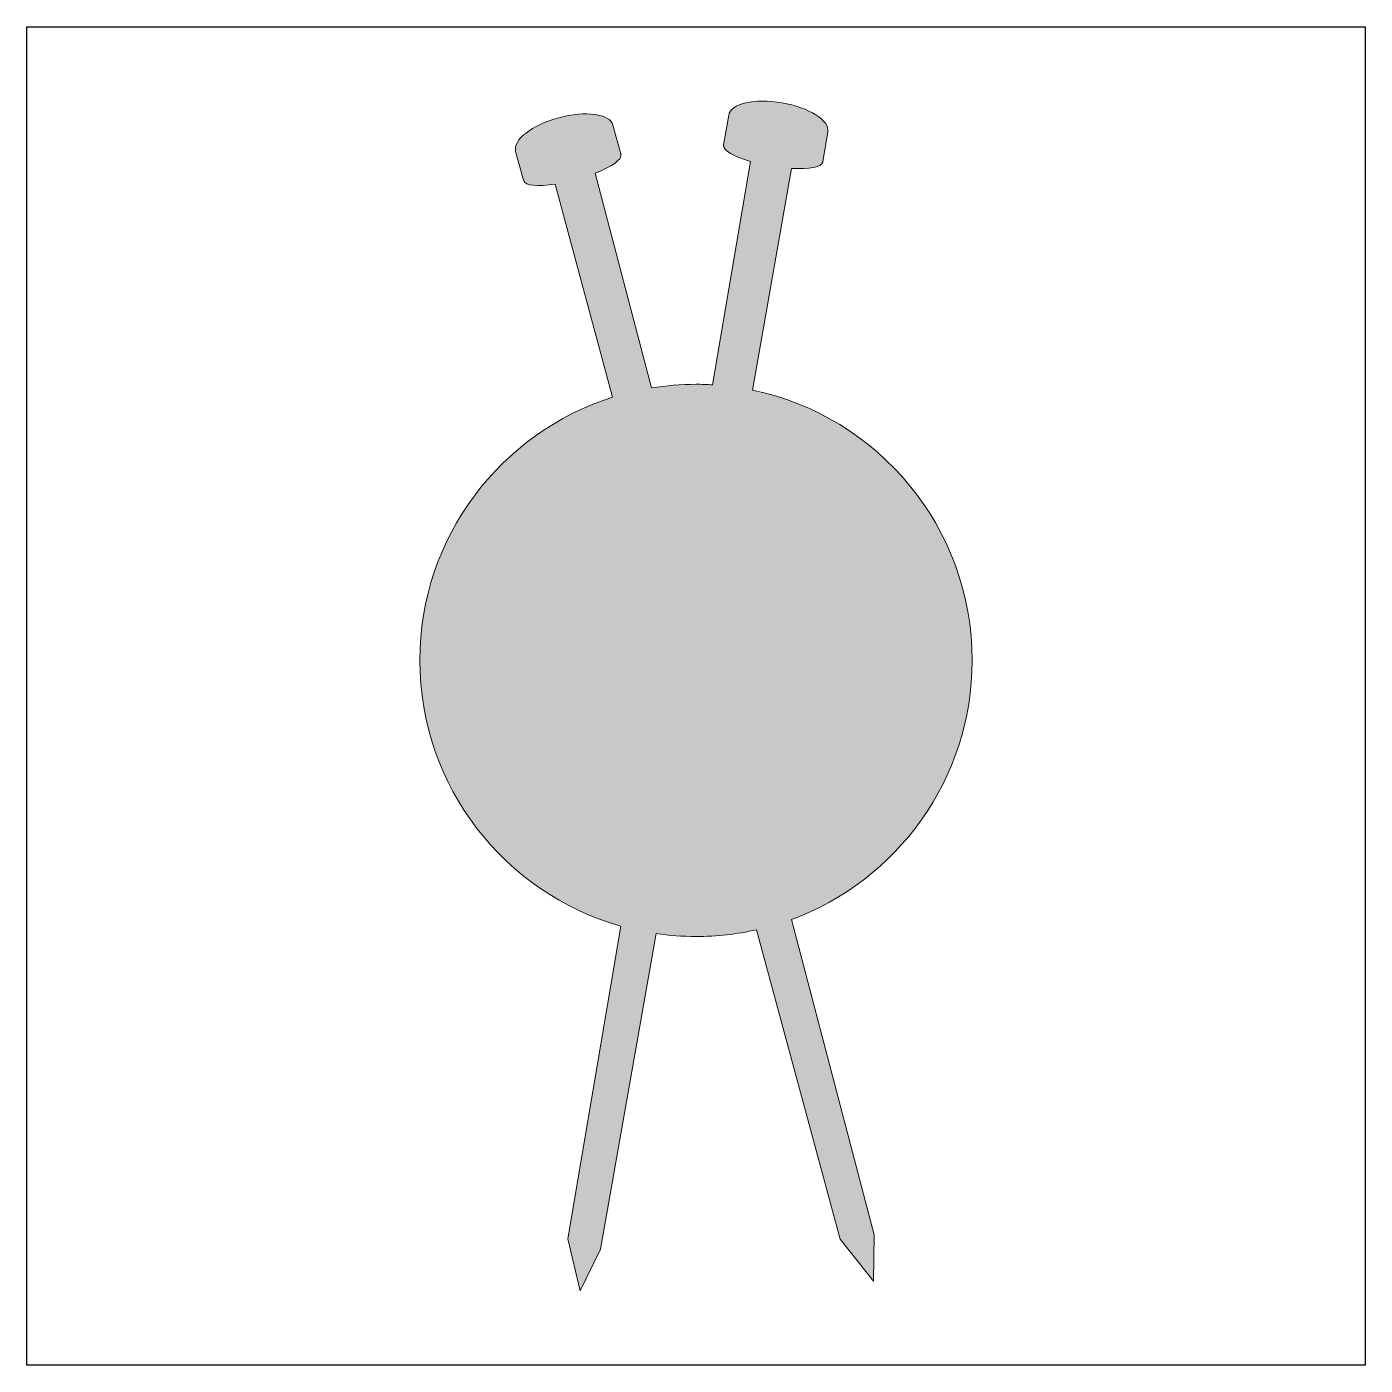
# Model space of a CAD drawing. Header units: inches. Extents: x 0 to 114, y 0 to 114.
import ezdxf

# ---------------------------------------------------------------- set-up
doc = ezdxf.new("R2010")
doc.units = ezdxf.units.IN
doc.header["$MEASUREMENT"] = 0
doc.layers.add('Image Background', color=7, linetype='Continuous')
doc.layers.add('Layer 1', color=7, linetype='Continuous')
picture_1 = doc.add_image_def('image1.png', size_in_pixel=(1350, 1350))

msp = doc.modelspace()

# ---------------------------------------------------------------- hatches: boundary and pattern name
at = {"layer": 'Layer 1', "true_color": 0xbb7062}
h = msp.add_hatch(color=13, dxfattribs=at)
h.dxf.hatch_style = 2
edge = h.paths.add_edge_path()
edge.add_spline(control_points=[(50.73, 37.5), (50.73, 37.5), (46.2, 10.79), (46.2, 10.79), (46.2, 10.79), (47.26, 6.35), (47.26, 6.35), (47.26, 6.35), (48.99, 9.91), (48.99, 9.91), (48.99, 9.91), (53.76, 36.86), (53.76, 36.86), (54.86, 36.7), (56, 36.61), (57.15, 36.61), (58.93, 36.61), (60.66, 36.81), (62.33, 37.19), (62.33, 37.19), (69.47, 10.77), (69.47, 10.77), (69.47, 10.77), (72.3, 7.19), (72.3, 7.19), (72.3, 7.19), (72.37, 11.14), (72.37, 11.14), (72.37, 11.14), (65.3, 38.06), (65.3, 38.06), (74.3, 41.38), (80.73, 50.03), (80.73, 60.19), (80.73, 71.56), (72.68, 81.05), (61.97, 83.28), (61.97, 83.28), (65.31, 102.21), (65.31, 102.21), (66.81, 102.12), (67.9, 102.31), (67.97, 102.73), (67.98, 102.75), (67.96, 102.78), (67.96, 102.8), (67.96, 102.8), (67.98, 102.79), (67.98, 102.79), (67.98, 102.79), (68.41, 105.31), (68.41, 105.31), (68.58, 106.29), (66.82, 107.41), (64.48, 107.81), (62.14, 108.21), (60.1, 107.73), (59.94, 106.75), (59.94, 106.75), (59.51, 104.23), (59.51, 104.23), (59.51, 104.23), (59.53, 104.23), (59.53, 104.23), (59.53, 104.21), (59.5, 104.19), (59.5, 104.17), (59.43, 103.75), (60.38, 103.22), (61.81, 102.8), (61.81, 102.8), (58.57, 83.72), (58.57, 83.72), (58.1, 83.75), (57.63, 83.77), (57.15, 83.77), (55.86, 83.77), (54.59, 83.66), (53.36, 83.46), (53.36, 83.46), (48.54, 101.79), (48.54, 101.79), (49.94, 102.34), (50.85, 102.97), (50.73, 103.38), (50.73, 103.4), (50.7, 103.42), (50.69, 103.43), (50.69, 103.43), (50.72, 103.44), (50.72, 103.44), (50.72, 103.44), (50.05, 105.91), (50.05, 105.91), (49.79, 106.87), (47.72, 107.15), (45.43, 106.53), (43.14, 105.91), (41.49, 104.63), (41.75, 103.66), (41.75, 103.66), (42.42, 101.2), (42.42, 101.2), (42.42, 101.2), (42.44, 101.2), (42.44, 101.2), (42.45, 101.18), (42.43, 101.16), (42.44, 101.14), (42.55, 100.72), (43.64, 100.64), (45.11, 100.86), (45.11, 100.86), (50.03, 82.67), (50.03, 82.67), (40.49, 79.65), (33.57, 70.73), (33.57, 60.19), (33.57, 49.4), (40.83, 40.29), (50.73, 37.5)], knot_values=[0, 0, 0, 0, 1, 1, 1, 2, 2, 2, 3, 3, 3, 4, 4, 4, 5, 5, 5, 6, 6, 6, 7, 7, 7, 8, 8, 8, 9, 9, 9, 10, 10, 10, 11, 11, 11, 12, 12, 12, 13, 13, 13, 14, 14, 14, 15, 15, 15, 16, 16, 16, 17, 17, 17, 18, 18, 18, 19, 19, 19, 20, 20, 20, 21, 21, 21, 22, 22, 22, 23, 23, 23, 24, 24, 24, 25, 25, 25, 26, 26, 26, 27, 27, 27, 28, 28, 28, 29, 29, 29, 30, 30, 30, 31, 31, 31, 32, 32, 32, 33, 33, 33, 34, 34, 34, 35, 35, 35, 36, 36, 36, 37, 37, 37, 38, 38, 38, 39, 39, 39, 40, 40, 40, 40], degree=3, periodic=1)

# ---------------------------------------------------------------- linework, layer by layer
at = {"layer": 'Layer 1', "lineweight": 0}
msp.add_open_spline([(50.73, 37.5), (50.73, 37.5), (46.2, 10.79), (46.2, 10.79), (46.2, 10.79), (47.26, 6.35), (47.26, 6.35), (47.26, 6.35), (48.99, 9.91), (48.99, 9.91), (48.99, 9.91), (53.76, 36.86), (53.76, 36.86), (54.86, 36.7), (56, 36.61), (57.15, 36.61), (58.93, 36.61), (60.66, 36.81), (62.33, 37.19), (62.33, 37.19), (69.47, 10.77), (69.47, 10.77), (69.47, 10.77), (72.3, 7.19), (72.3, 7.19), (72.3, 7.19), (72.37, 11.14), (72.37, 11.14), (72.37, 11.14), (65.3, 38.06), (65.3, 38.06), (74.3, 41.38), (80.73, 50.03), (80.73, 60.19), (80.73, 71.56), (72.68, 81.05), (61.97, 83.28), (61.97, 83.28), (65.31, 102.21), (65.31, 102.21), (66.81, 102.12), (67.9, 102.31), (67.97, 102.73), (67.98, 102.75), (67.96, 102.78), (67.96, 102.8), (67.96, 102.8), (67.98, 102.79), (67.98, 102.79), (67.98, 102.79), (68.41, 105.31), (68.41, 105.31), (68.58, 106.29), (66.82, 107.41), (64.48, 107.81), (62.14, 108.21), (60.1, 107.73), (59.94, 106.75), (59.94, 106.75), (59.51, 104.23), (59.51, 104.23), (59.51, 104.23), (59.53, 104.23), (59.53, 104.23), (59.53, 104.21), (59.5, 104.19), (59.5, 104.17), (59.43, 103.75), (60.38, 103.22), (61.81, 102.8), (61.81, 102.8), (58.57, 83.72), (58.57, 83.72), (58.1, 83.75), (57.63, 83.77), (57.15, 83.77), (55.86, 83.77), (54.59, 83.66), (53.36, 83.46), (53.36, 83.46), (48.54, 101.79), (48.54, 101.79), (49.94, 102.34), (50.85, 102.97), (50.73, 103.38), (50.73, 103.4), (50.7, 103.42), (50.69, 103.43), (50.69, 103.43), (50.72, 103.44), (50.72, 103.44), (50.72, 103.44), (50.05, 105.91), (50.05, 105.91), (49.79, 106.87), (47.72, 107.15), (45.43, 106.53), (43.14, 105.91), (41.49, 104.63), (41.75, 103.66), (41.75, 103.66), (42.42, 101.2), (42.42, 101.2), (42.42, 101.2), (42.44, 101.2), (42.44, 101.2), (42.45, 101.18), (42.43, 101.16), (42.44, 101.14), (42.55, 100.72), (43.64, 100.64), (45.11, 100.86), (45.11, 100.86), (50.03, 82.67), (50.03, 82.67), (40.49, 79.65), (33.57, 70.73), (33.57, 60.19), (33.57, 49.4), (40.83, 40.29), (50.73, 37.5)], degree=3, knots=[0, 0, 0, 0, 1, 1, 1, 2, 2, 2, 3, 3, 3, 4, 4, 4, 5, 5, 5, 6, 6, 6, 7, 7, 7, 8, 8, 8, 9, 9, 9, 10, 10, 10, 11, 11, 11, 12, 12, 12, 13, 13, 13, 14, 14, 14, 15, 15, 15, 16, 16, 16, 17, 17, 17, 18, 18, 18, 19, 19, 19, 20, 20, 20, 21, 21, 21, 22, 22, 22, 23, 23, 23, 24, 24, 24, 25, 25, 25, 26, 26, 26, 27, 27, 27, 28, 28, 28, 29, 29, 29, 30, 30, 30, 31, 31, 31, 32, 32, 32, 33, 33, 33, 34, 34, 34, 35, 35, 35, 36, 36, 36, 37, 37, 37, 38, 38, 38, 39, 39, 39, 40, 40, 40, 40], dxfattribs=at)

# ---------------------------------------------------------------- pictures from other files: only their frames are drawn
at = {"layer": 'Image Background'}
image = msp.add_image(picture_1, insert=(0, 0), size_in_units=(114.3, 114.3), dxfattribs=at)

doc.saveas('drawing.dxf')
